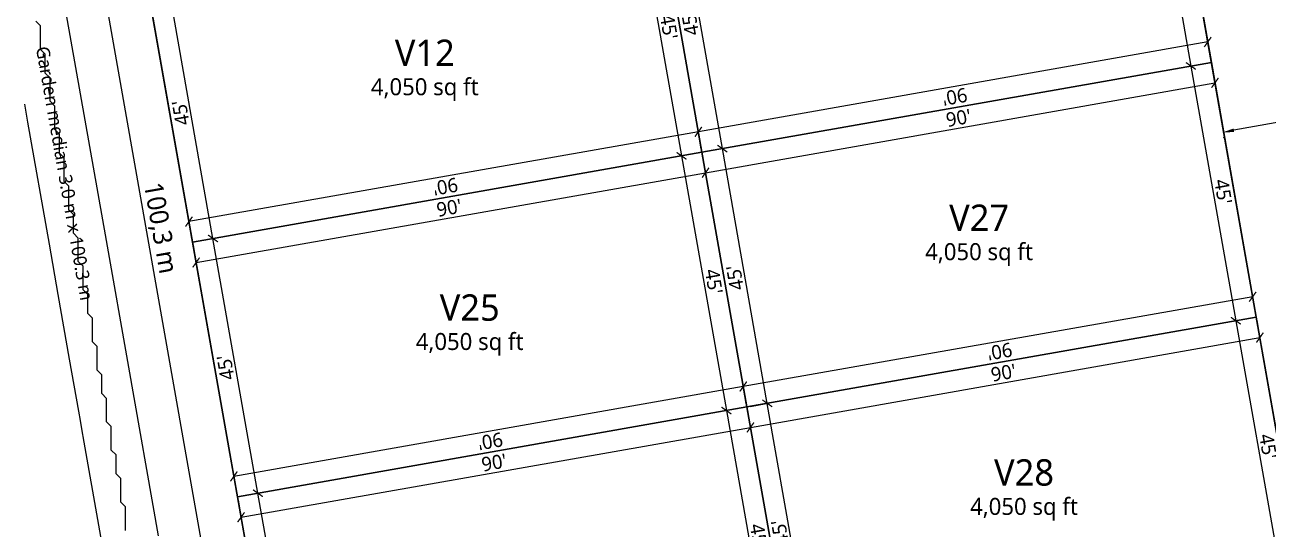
# Model space of a CAD drawing. Header units: metres. Extents: x 77 to 647, y -942 to -10.
# Drawn here: x 313.7 to 379.6, y -182.1 to -155.4 of the extents above; entities that cross this region are included whole.
import ezdxf
from ezdxf.enums import TextEntityAlignment as Align

# ---------------------------------------------------------------- set-up
doc = ezdxf.new("R2010")
doc.units = ezdxf.units.M
for name, color, linetype in [('DIM_MEDIANS', 94, 'Continuous'), ('DIM_PLOTS', 5, 'Continuous'), ('DIM_ROADS', 4, 'Continuous'), ('MEDIANS', 94, 'Continuous'), ('PLOT_TEXT', 7, 'Continuous'), ('PLOTS', 1, 'Continuous'), ('ROAD_CENTRELINE', 9, 'Continuous'), ('ROADS', 8, 'Continuous')]:
    doc.layers.add(name, color=color, linetype=linetype)
doc.styles.add('OpenSans', font='OpenSans-Regular.ttf')
doc.dimstyles.new('PLOT_FT', dxfattribs={"dimtxt": 0.75, "dimasz": 0.45, "dimexe": 0.225, "dimexo": 0.1875, "dimgap": 0.15, "dimtad": 1, "dimdec": 1, "dimlfac": 3.28084, "dimtxsty": 'OpenSans', "dimblk": 'ARCHTICK', "dimcen": 2.5, "dimazin": 3, "dimtfac": 1, "dimtmove": 0, "dimatfit": 3})
doc.dimstyles.new('ROAD_M', dxfattribs={"dimtxt": 1, "dimasz": 0.6, "dimexe": 0.3, "dimexo": 0.25, "dimgap": 0.2, "dimtad": 1, "dimdec": 1, "dimtxsty": 'OpenSans', "dimcen": 2.5, "dimazin": 3, "dimtfac": 1, "dimtmove": 0, "dimatfit": 3})

# ---------------------------------------------------------------- blocks, each defined once
blk = doc.blocks.new('_ARCHTICK')
at = {"color": 0, "linetype": 'BYBLOCK', "const_width": 0.15}
blk.add_lwpolyline([(-0.5, -0.5), (0.5, 0.5)], dxfattribs=at)
blk = doc.blocks.new('*D106')
at = {"color": 0}
for p, q in [((320.39, -153.355), (321.51, -153.158)), ((323.67, -166.705), (321.289, -153.197)), ((322.772, -166.863), (323.892, -166.666))]:
    blk.add_line(p, q, dxfattribs=at)
at = {"layer": 'Defpoints'}
for p in [(320.205, -153.388), (323.67, -166.705), (322.587, -166.896)]:
    blk.add_point(p, dxfattribs=at)
at = {"layer": 'DIM_PLOTS', "color": 0, "xscale": 0.44999999999999996, "yscale": 0.44999999999999996}
for p, rotation in [((321.289, -153.197), 100.00000000000007), ((323.67, -166.705), 280.00000000000006)]:
    blk.add_blockref('_ARCHTICK', p, dxfattribs=dict(at, rotation=rotation))
at = {"layer": 'DIM_PLOTS', "color": 0, "insert": (321.962, -160.042), "char_height": 0.75, "attachment_point": 5, "rotation": 100, "style": 'OpenSans'}
blk.add_mtext("45'", dxfattribs=at)
blk = doc.blocks.new('*D108')
at = {"color": 0}
for p, q in [((347.034, -148.657), (345.913, -148.855)), ((346.135, -148.816), (348.517, -162.324)), ((349.415, -162.165), (348.295, -162.363))]:
    blk.add_line(p, q, dxfattribs=at)
at = {"layer": 'Defpoints'}
for p in [(346.135, -148.816), (347.218, -148.625), (349.6, -162.133)]:
    blk.add_point(p, dxfattribs=at)
at = {"layer": 'DIM_PLOTS', "color": 0, "xscale": 0.44999999999999996, "yscale": 0.44999999999999996}
for p, rotation in [((346.135, -148.816), 100.00000000000007), ((348.517, -162.324), -79.99999999999993)]:
    blk.add_blockref('_ARCHTICK', p, dxfattribs=dict(at, rotation=rotation))
at = {"layer": 'DIM_PLOTS', "color": 0, "insert": (347.843, -155.479), "char_height": 0.75, "attachment_point": 5, "rotation": 280, "style": 'OpenSans'}
blk.add_mtext("45'", dxfattribs=at)
blk = doc.blocks.new('*D109')
at = {"color": 0}
for p, q in [((349.567, -161.948), (349.37, -160.828)), ((349.409, -161.049), (322.396, -165.812)), ((322.554, -166.711), (322.357, -165.591))]:
    blk.add_line(p, q, dxfattribs=at)
at = {"layer": 'Defpoints'}
for p in [(349.409, -161.049), (349.6, -162.133), (322.587, -166.896)]:
    blk.add_point(p, dxfattribs=at)
at = {"layer": 'DIM_PLOTS', "color": 0, "xscale": 0.44999999999999996, "yscale": 0.44999999999999996}
for p, rotation in [((349.409, -161.049), 10.000000000000028), ((322.396, -165.812), -169.99999999999997)]:
    blk.add_blockref('_ARCHTICK', p, dxfattribs=dict(at, rotation=rotation))
at = {"layer": 'DIM_PLOTS', "color": 0, "insert": (335.994, -163.948), "char_height": 0.75, "attachment_point": 5, "rotation": 190, "style": 'OpenSans'}
blk.add_mtext("90'", dxfattribs=at)
blk = doc.blocks.new('*D114')
at = {"color": 0}
for p, q in [((374.047, -143.894), (372.927, -144.092)), ((373.149, -144.053), (375.53, -157.56)), ((376.429, -157.402), (375.309, -157.599))]:
    blk.add_line(p, q, dxfattribs=at)
at = {"layer": 'Defpoints'}
for p in [(373.149, -144.053), (374.232, -143.862), (376.614, -157.369)]:
    blk.add_point(p, dxfattribs=at)
at = {"layer": 'DIM_PLOTS', "color": 0, "xscale": 0.44999999999999996, "yscale": 0.44999999999999996}
for p, rotation in [((373.149, -144.053), 100.00000000000007), ((375.53, -157.56), -79.99999999999993)]:
    blk.add_blockref('_ARCHTICK', p, dxfattribs=dict(at, rotation=rotation))
at = {"layer": 'DIM_PLOTS', "color": 0, "insert": (374.856, -150.715), "char_height": 0.75, "attachment_point": 5, "rotation": 280, "style": 'OpenSans'}
blk.add_mtext("45'", dxfattribs=at)
blk = doc.blocks.new('*D115')
at = {"color": 0}
for p, q in [((376.581, -157.185), (376.384, -156.064)), ((376.423, -156.286), (349.409, -161.049)), ((349.567, -161.948), (349.37, -160.828))]:
    blk.add_line(p, q, dxfattribs=at)
at = {"layer": 'Defpoints'}
for p in [(376.423, -156.286), (376.614, -157.369), (349.6, -162.133)]:
    blk.add_point(p, dxfattribs=at)
at = {"layer": 'DIM_PLOTS', "color": 0, "xscale": 0.44999999999999996, "yscale": 0.44999999999999996}
for p, rotation in [((376.423, -156.286), 9.999999999999915), ((349.409, -161.049), -170.00000000000009)]:
    blk.add_blockref('_ARCHTICK', p, dxfattribs=dict(at, rotation=rotation))
at = {"layer": 'DIM_PLOTS', "color": 0, "insert": (363.007, -159.185), "char_height": 0.75, "attachment_point": 5, "rotation": 190, "style": 'OpenSans'}
blk.add_mtext("90'", dxfattribs=at)
blk = doc.blocks.new('*D116')
at = {"color": 0}
for p, q in [((347.403, -148.592), (348.523, -148.395)), ((350.683, -161.942), (348.301, -148.434)), ((349.785, -162.1), (350.905, -161.902))]:
    blk.add_line(p, q, dxfattribs=at)
at = {"layer": 'Defpoints'}
for p in [(347.218, -148.625), (349.6, -162.133), (350.683, -161.942)]:
    blk.add_point(p, dxfattribs=at)
at = {"layer": 'DIM_PLOTS', "color": 0, "xscale": 0.44999999999999996, "yscale": 0.44999999999999996}
for p, rotation in [((348.301, -148.434), 100.00000000000007), ((350.683, -161.942), 280.00000000000006)]:
    blk.add_blockref('_ARCHTICK', p, dxfattribs=dict(at, rotation=rotation))
at = {"layer": 'DIM_PLOTS', "color": 0, "insert": (348.975, -155.279), "char_height": 0.75, "attachment_point": 5, "rotation": 100, "style": 'OpenSans'}
blk.add_mtext("45'", dxfattribs=at)
blk = doc.blocks.new('*D156')
at = {"color": 0}
for p, q in [((322.772, -166.863), (323.892, -166.666)), ((326.052, -180.212), (323.67, -166.705)), ((325.153, -180.371), (326.274, -180.173))]:
    blk.add_line(p, q, dxfattribs=at)
at = {"layer": 'Defpoints'}
for p in [(322.587, -166.896), (324.969, -180.403), (326.052, -180.212)]:
    blk.add_point(p, dxfattribs=at)
at = {"layer": 'DIM_PLOTS', "color": 0, "xscale": 0.44999999999999996, "yscale": 0.44999999999999996}
for p, rotation in [((323.67, -166.705), 100.00000000000007), ((326.052, -180.212), 280.00000000000006)]:
    blk.add_blockref('_ARCHTICK', p, dxfattribs=dict(at, rotation=rotation))
at = {"layer": 'DIM_PLOTS', "color": 0, "insert": (324.344, -173.55), "char_height": 0.75, "attachment_point": 5, "rotation": 100, "style": 'OpenSans'}
blk.add_mtext("45'", dxfattribs=at)
blk = doc.blocks.new('*D157')
at = {"color": 0}
for p, q in [((349.633, -162.317), (349.83, -163.437)), ((322.778, -167.979), (349.791, -163.216)), ((322.62, -167.08), (322.817, -168.201))]:
    blk.add_line(p, q, dxfattribs=at)
at = {"layer": 'Defpoints'}
for p in [(349.6, -162.133), (322.587, -166.896), (322.778, -167.979)]:
    blk.add_point(p, dxfattribs=at)
at = {"layer": 'DIM_PLOTS', "color": 0, "xscale": 0.44999999999999996, "yscale": 0.44999999999999996}
for p, rotation in [((349.791, -163.216), 10.000000000000012), ((322.778, -167.979), 190)]:
    blk.add_blockref('_ARCHTICK', p, dxfattribs=dict(at, rotation=rotation))
at = {"layer": 'DIM_PLOTS', "color": 0, "insert": (336.193, -165.08), "char_height": 0.75, "attachment_point": 5, "rotation": 10, "style": 'OpenSans'}
blk.add_mtext("90'", dxfattribs=at)
blk = doc.blocks.new('*D158')
at = {"color": 0}
for p, q in [((349.415, -162.165), (348.295, -162.363)), ((348.517, -162.324), (350.898, -175.831)), ((351.797, -175.673), (350.677, -175.87))]:
    blk.add_line(p, q, dxfattribs=at)
at = {"layer": 'Defpoints'}
for p in [(349.6, -162.133), (348.517, -162.324), (351.982, -175.64)]:
    blk.add_point(p, dxfattribs=at)
at = {"layer": 'DIM_PLOTS', "color": 0, "xscale": 0.44999999999999996, "yscale": 0.44999999999999996}
for p, rotation in [((348.517, -162.324), 100.00000000000007), ((350.898, -175.831), -79.99999999999993)]:
    blk.add_blockref('_ARCHTICK', p, dxfattribs=dict(at, rotation=rotation))
at = {"layer": 'DIM_PLOTS', "color": 0, "insert": (350.225, -168.986), "char_height": 0.75, "attachment_point": 5, "rotation": 280, "style": 'OpenSans'}
blk.add_mtext("45'", dxfattribs=at)
blk = doc.blocks.new('*D159')
at = {"color": 0}
for p, q in [((351.791, -174.557), (324.778, -179.32)), ((351.949, -175.456), (351.752, -174.335)), ((324.936, -180.219), (324.739, -179.098))]:
    blk.add_line(p, q, dxfattribs=at)
at = {"layer": 'Defpoints'}
for p in [(351.791, -174.557), (351.982, -175.64), (324.969, -180.403)]:
    blk.add_point(p, dxfattribs=at)
at = {"layer": 'DIM_PLOTS', "color": 0, "xscale": 0.44999999999999996, "yscale": 0.44999999999999996}
for p, rotation in [((351.791, -174.557), 10.000000000000028), ((324.778, -179.32), -169.99999999999997)]:
    blk.add_blockref('_ARCHTICK', p, dxfattribs=dict(at, rotation=rotation))
at = {"layer": 'DIM_PLOTS', "color": 0, "insert": (338.375, -177.455), "char_height": 0.75, "attachment_point": 5, "rotation": 190, "style": 'OpenSans'}
blk.add_mtext("90'", dxfattribs=at)
blk = doc.blocks.new('*D160')
at = {"color": 0}
for p, q in [((325.153, -180.371), (326.274, -180.173)), ((328.434, -193.72), (326.052, -180.212)), ((327.535, -193.878), (328.655, -193.681))]:
    blk.add_line(p, q, dxfattribs=at)
at = {"layer": 'Defpoints'}
for p in [(324.969, -180.403), (328.434, -193.72), (327.351, -193.911)]:
    blk.add_point(p, dxfattribs=at)
at = {"layer": 'DIM_PLOTS', "color": 0, "xscale": 0.44999999999999996, "yscale": 0.44999999999999996}
for p, rotation in [((326.052, -180.212), 99.9999999999998), ((328.434, -193.72), 279.9999999999998)]:
    blk.add_blockref('_ARCHTICK', p, dxfattribs=dict(at, rotation=rotation))
at = {"layer": 'DIM_PLOTS', "color": 0, "insert": (326.726, -187.057), "char_height": 0.75, "attachment_point": 5, "rotation": 100, "style": 'OpenSans'}
blk.add_mtext("45'", dxfattribs=at)
blk = doc.blocks.new('*D161')
at = {"color": 0}
for p, q in [((352.014, -175.825), (352.212, -176.945)), ((325.16, -181.487), (352.173, -176.723)), ((325.001, -180.588), (325.199, -181.708))]:
    blk.add_line(p, q, dxfattribs=at)
at = {"layer": 'Defpoints'}
for p in [(351.982, -175.64), (324.969, -180.403), (325.16, -181.487)]:
    blk.add_point(p, dxfattribs=at)
at = {"layer": 'DIM_PLOTS', "color": 0, "xscale": 0.44999999999999996, "yscale": 0.44999999999999996}
for p, rotation in [((352.173, -176.723), 10.000000000000012), ((325.16, -181.487), 190)]:
    blk.add_blockref('_ARCHTICK', p, dxfattribs=dict(at, rotation=rotation))
at = {"layer": 'DIM_PLOTS', "color": 0, "insert": (338.575, -178.588), "char_height": 0.75, "attachment_point": 5, "rotation": 10, "style": 'OpenSans'}
blk.add_mtext("90'", dxfattribs=at)
blk = doc.blocks.new('*D162')
at = {"color": 0}
for p, q in [((351.797, -175.673), (350.677, -175.87)), ((350.898, -175.831), (353.28, -189.339)), ((354.179, -189.18), (353.059, -189.378))]:
    blk.add_line(p, q, dxfattribs=at)
at = {"layer": 'Defpoints'}
for p in [(350.898, -175.831), (351.982, -175.64), (354.363, -189.148)]:
    blk.add_point(p, dxfattribs=at)
at = {"layer": 'DIM_PLOTS', "color": 0, "xscale": 0.44999999999999996, "yscale": 0.44999999999999996}
for p, rotation in [((350.898, -175.831), 100.00000000000003), ((353.28, -189.339), -79.99999999999997)]:
    blk.add_blockref('_ARCHTICK', p, dxfattribs=dict(at, rotation=rotation))
at = {"layer": 'DIM_PLOTS', "color": 0, "insert": (352.606, -182.494), "char_height": 0.75, "attachment_point": 5, "rotation": 280, "style": 'OpenSans'}
blk.add_mtext("45'", dxfattribs=at)
blk = doc.blocks.new('*D164')
at = {"color": 0}
for p, q in [((376.429, -157.402), (375.309, -157.599)), ((375.53, -157.56), (377.912, -171.068)), ((378.811, -170.909), (377.69, -171.107))]:
    blk.add_line(p, q, dxfattribs=at)
at = {"layer": 'Defpoints'}
for p in [(375.53, -157.56), (376.614, -157.369), (378.995, -170.877)]:
    blk.add_point(p, dxfattribs=at)
at = {"layer": 'DIM_PLOTS', "color": 0, "xscale": 0.44999999999999996, "yscale": 0.44999999999999996}
for p, rotation in [((375.53, -157.56), 100.00000000000007), ((377.912, -171.068), -79.99999999999993)]:
    blk.add_blockref('_ARCHTICK', p, dxfattribs=dict(at, rotation=rotation))
at = {"layer": 'DIM_PLOTS', "color": 0, "insert": (377.238, -164.223), "char_height": 0.75, "attachment_point": 5, "rotation": 280, "style": 'OpenSans'}
blk.add_mtext("45'", dxfattribs=at)
blk = doc.blocks.new('*D165')
at = {"color": 0}
for p, q in [((378.804, -169.794), (351.791, -174.557)), ((378.963, -170.692), (378.765, -169.572)), ((351.949, -175.456), (351.752, -174.335))]:
    blk.add_line(p, q, dxfattribs=at)
at = {"layer": 'Defpoints'}
for p in [(378.804, -169.794), (378.995, -170.877), (351.982, -175.64)]:
    blk.add_point(p, dxfattribs=at)
at = {"layer": 'DIM_PLOTS', "color": 0, "xscale": 0.44999999999999996, "yscale": 0.44999999999999996}
for p, rotation in [((378.804, -169.794), 9.999999999999915), ((351.791, -174.557), -170.00000000000009)]:
    blk.add_blockref('_ARCHTICK', p, dxfattribs=dict(at, rotation=rotation))
at = {"layer": 'DIM_PLOTS', "color": 0, "insert": (365.389, -172.692), "char_height": 0.75, "attachment_point": 5, "rotation": 190, "style": 'OpenSans'}
blk.add_mtext("90'", dxfattribs=at)
blk = doc.blocks.new('*D166')
at = {"color": 0}
for p, q in [((349.785, -162.1), (350.905, -161.902)), ((353.065, -175.449), (350.683, -161.942)), ((352.166, -175.608), (353.287, -175.41))]:
    blk.add_line(p, q, dxfattribs=at)
at = {"layer": 'Defpoints'}
for p in [(349.6, -162.133), (351.982, -175.64), (353.065, -175.449)]:
    blk.add_point(p, dxfattribs=at)
at = {"layer": 'DIM_PLOTS', "color": 0, "xscale": 0.44999999999999996, "yscale": 0.44999999999999996}
for p, rotation in [((350.683, -161.942), 100.00000000000007), ((353.065, -175.449), 280.00000000000006)]:
    blk.add_blockref('_ARCHTICK', p, dxfattribs=dict(at, rotation=rotation))
at = {"layer": 'DIM_PLOTS', "color": 0, "insert": (351.357, -168.787), "char_height": 0.75, "attachment_point": 5, "rotation": 100, "style": 'OpenSans'}
blk.add_mtext("45'", dxfattribs=at)
blk = doc.blocks.new('*D167')
at = {"color": 0}
for p, q in [((376.646, -157.554), (376.844, -158.674)), ((349.791, -163.216), (376.805, -158.453)), ((349.633, -162.317), (349.83, -163.437))]:
    blk.add_line(p, q, dxfattribs=at)
at = {"layer": 'Defpoints'}
for p in [(376.614, -157.369), (349.6, -162.133), (349.791, -163.216)]:
    blk.add_point(p, dxfattribs=at)
at = {"layer": 'DIM_PLOTS', "color": 0, "xscale": 0.44999999999999996, "yscale": 0.44999999999999996}
for p, rotation in [((376.805, -158.453), 9.999999999999915), ((349.791, -163.216), 189.99999999999991)]:
    blk.add_blockref('_ARCHTICK', p, dxfattribs=dict(at, rotation=rotation))
at = {"layer": 'DIM_PLOTS', "color": 0, "insert": (363.207, -160.317), "char_height": 0.75, "attachment_point": 5, "rotation": 10, "style": 'OpenSans'}
blk.add_mtext("90'", dxfattribs=at)
blk = doc.blocks.new('*D168')
at = {"color": 0}
for p, q in [((378.811, -170.909), (377.69, -171.107)), ((377.912, -171.068), (380.294, -184.576)), ((381.192, -184.417), (380.072, -184.615))]:
    blk.add_line(p, q, dxfattribs=at)
at = {"layer": 'Defpoints'}
for p in [(377.912, -171.068), (378.995, -170.877), (381.377, -184.385)]:
    blk.add_point(p, dxfattribs=at)
at = {"layer": 'DIM_PLOTS', "color": 0, "xscale": 0.44999999999999996, "yscale": 0.44999999999999996}
for p, rotation in [((377.912, -171.068), 99.99999999999983), ((380.294, -184.576), -80.00000000000017)]:
    blk.add_blockref('_ARCHTICK', p, dxfattribs=dict(at, rotation=rotation))
at = {"layer": 'DIM_PLOTS', "color": 0, "insert": (379.62, -177.731), "char_height": 0.75, "attachment_point": 5, "rotation": 280, "style": 'OpenSans'}
blk.add_mtext("45'", dxfattribs=at)
blk = doc.blocks.new('*D170')
at = {"color": 0}
for p, q in [((352.166, -175.608), (353.287, -175.41)), ((355.447, -188.957), (353.065, -175.449)), ((354.548, -189.115), (355.668, -188.918))]:
    blk.add_line(p, q, dxfattribs=at)
at = {"layer": 'Defpoints'}
for p in [(351.982, -175.64), (354.363, -189.148), (355.447, -188.957)]:
    blk.add_point(p, dxfattribs=at)
at = {"layer": 'DIM_PLOTS', "color": 0, "xscale": 0.44999999999999996, "yscale": 0.44999999999999996}
for p, rotation in [((353.065, -175.449), 100.00000000000003), ((355.447, -188.957), 280)]:
    blk.add_blockref('_ARCHTICK', p, dxfattribs=dict(at, rotation=rotation))
at = {"layer": 'DIM_PLOTS', "color": 0, "insert": (353.739, -182.294), "char_height": 0.75, "attachment_point": 5, "rotation": 100, "style": 'OpenSans'}
blk.add_mtext("45'", dxfattribs=at)
blk = doc.blocks.new('*D171')
at = {"color": 0}
for p, q in [((379.028, -171.062), (379.225, -172.182)), ((352.173, -176.723), (379.186, -171.96)), ((352.014, -175.825), (352.212, -176.945))]:
    blk.add_line(p, q, dxfattribs=at)
at = {"layer": 'Defpoints'}
for p in [(378.995, -170.877), (351.982, -175.64), (352.173, -176.723)]:
    blk.add_point(p, dxfattribs=at)
at = {"layer": 'DIM_PLOTS', "color": 0, "xscale": 0.44999999999999996, "yscale": 0.44999999999999996}
for p, rotation in [((379.186, -171.96), 9.999999999999915), ((352.173, -176.723), 189.99999999999991)]:
    blk.add_blockref('_ARCHTICK', p, dxfattribs=dict(at, rotation=rotation))
at = {"layer": 'DIM_PLOTS', "color": 0, "insert": (365.588, -173.825), "char_height": 0.75, "attachment_point": 5, "rotation": 10, "style": 'OpenSans'}
blk.add_mtext("90'", dxfattribs=at)
blk = doc.blocks.new('_CLOSEDFILLED')
at = {"color": 0, "linetype": 'BYBLOCK'}
blk.add_solid([(-1, 0.16), (0, 0), (-1, -0.16)], dxfattribs=at)
blk = doc.blocks.new('*D236')
at = {"color": 0}
for p, q in [((388.538, -159.057), (377.806, -160.97)), ((389.173, -159.198), (389.182, -159.247)), ((377.259, -161.321), (377.268, -161.37))]:
    blk.add_line(p, q, dxfattribs=at)
at = {"layer": 'Defpoints'}
for p in [(389.129, -158.952), (389.129, -158.952), (377.216, -161.075)]:
    blk.add_point(p, dxfattribs=at)
at = {"layer": 'DIM_ROADS', "color": 0, "xscale": 0.6, "yscale": 0.6}
for p, rotation in [((389.129, -158.952), 10.103970061134675), ((377.216, -161.075), -169.89602993886533)]:
    blk.add_blockref('_CLOSEDFILLED', p, dxfattribs=dict(at, rotation=rotation))
at = {"layer": 'DIM_ROADS', "color": 0, "insert": (383.295, -160.703), "char_height": 1, "attachment_point": 5, "rotation": 190.10397, "style": 'OpenSans'}
blk.add_mtext('12,1 m', dxfattribs=at)
blk = doc.blocks.new('*D240')
at = {"color": 0}
for p, q in [((375.969, -109.043), (378.185, -108.652)), ((377.994, -109.295), (388.38, -168.215)), ((386.564, -169.144), (388.78, -168.754))]:
    blk.add_line(p, q, dxfattribs=at)
at = {"layer": 'Defpoints'}
for p in [(377.89, -108.704), (375.723, -109.086), (386.317, -169.188)]:
    blk.add_point(p, dxfattribs=at)
at = {"layer": 'DIM_MEDIANS', "color": 0, "xscale": 0.6, "yscale": 0.6}
for p, rotation in [((377.89, -108.704), 99.99724191199059), ((388.484, -168.806), -80.00275808800941)]:
    blk.add_blockref('_CLOSEDFILLED', p, dxfattribs=dict(at, rotation=rotation))
at = {"layer": 'DIM_MEDIANS', "color": 0, "insert": (383.876, -138.634), "char_height": 1, "attachment_point": 5, "rotation": 279.99724, "style": 'OpenSans'}
blk.add_mtext('61 m', dxfattribs=at)
blk = doc.blocks.new('*D241')
at = {"color": 0}
for p, q in [((309.514, -117.256), (311.73, -116.865)), ((311.539, -117.508), (328.743, -215.058)), ((326.927, -215.988), (329.143, -215.597))]:
    blk.add_line(p, q, dxfattribs=at)
at = {"layer": 'Defpoints'}
for p in [(309.268, -117.299), (311.434, -116.917), (326.681, -216.031)]:
    blk.add_point(p, dxfattribs=at)
at = {"layer": 'DIM_MEDIANS', "color": 0, "xscale": 0.6, "yscale": 0.6}
for p, rotation in [((311.434, -116.917), 100.0021062878762), ((328.847, -215.649), -79.9978937121238)]:
    blk.add_blockref('_CLOSEDFILLED', p, dxfattribs=dict(at, rotation=rotation))
at = {"layer": 'DIM_MEDIANS', "color": 0, "insert": (320.83, -166.161), "char_height": 1, "attachment_point": 5, "rotation": 280.00211, "style": 'OpenSans'}
blk.add_mtext('100,3 m', dxfattribs=at)

msp = doc.modelspace()

# ---------------------------------------------------------------- linework, layer by layer
at = {"layer": 'MEDIANS'}
for points in [[(312.037, -133), (314.906, -149.271), (315.148, -150.647), (317.121, -161.832), (318, -166.819), (319.182, -173.523), (320.76, -182.47)], [(318.451, -186.608), (316.847, -177.51), (316.847, -177.51), (316.722, -176.802), (316.643, -176.354), (316.555, -175.859), (316.555, -175.859), (316.069, -173.1), (315.465, -169.676), (314.993, -167.001), (313.853, -160.536), (313.853, -160.536), (313.687, -159.592)]]:
    msp.add_lwpolyline(points, dxfattribs=at)
at = {"layer": 'PLOTS'}
for points in [[(347.218, -148.625), (374.232, -143.862), (376.614, -157.369), (349.6, -162.133), (347.218, -148.625)], [(320.205, -153.388), (347.218, -148.625), (349.6, -162.133), (322.587, -166.896), (320.205, -153.388)], [(349.6, -162.133), (376.614, -157.369), (378.995, -170.877), (351.982, -175.64), (349.6, -162.133)], [(322.587, -166.896), (349.6, -162.133), (351.982, -175.64), (324.969, -180.403), (322.587, -166.896)], [(351.982, -175.64), (378.995, -170.877), (381.377, -184.385), (354.363, -189.148), (351.982, -175.64)], [(324.969, -180.403), (351.982, -175.64), (354.363, -189.148), (327.351, -193.911), (324.969, -180.403)]]:
    msp.add_lwpolyline(points, close=True, dxfattribs=at)
at = {"layer": 'ROAD_CENTRELINE'}
msp.add_lwpolyline([(319.03, -182.182), (319.03, -181.932), (319.03, -181.682), (319.03, -181.432), (319.03, -181.182), (319.03, -180.932), (318.78, -180.682), (318.78, -180.432), (318.78, -180.182), (318.78, -179.932), (318.78, -179.682), (318.78, -179.432), (318.53, -179.182), (318.53, -178.932), (318.53, -178.682), (318.53, -178.432), (318.53, -178.182), (318.28, -177.932), (318.28, -177.682), (318.28, -177.432), (318.28, -177.182), (318.28, -176.932), (318.28, -176.682), (318.03, -176.432), (318.03, -176.182), (318.03, -175.932), (318.03, -175.682), (318.03, -175.432), (318.03, -175.182), (317.78, -174.932), (317.78, -174.682), (317.78, -174.432), (317.78, -174.182), (317.78, -173.932), (317.53, -173.682), (317.53, -173.432), (317.53, -173.182), (317.53, -172.932), (317.53, -172.682), (317.53, -172.432), (317.28, -172.182), (317.28, -171.932), (317.28, -171.682), (317.28, -171.432), (317.28, -171.182), (317.28, -170.932), (317.03, -170.682), (317.03, -170.432), (317.03, -170.182), (317.03, -169.932), (317.03, -169.682), (316.78, -169.432), (316.78, -169.182), (316.78, -168.932), (316.78, -168.682), (316.78, -168.432), (316.78, -168.182), (316.53, -167.932), (316.53, -167.682), (316.53, -167.432), (316.53, -167.182), (316.53, -166.932), (316.53, -166.682), (316.28, -166.432), (316.28, -166.182), (316.28, -165.932), (316.28, -165.682), (316.28, -165.432), (316.03, -165.182), (316.03, -164.932), (316.03, -164.682), (316.03, -164.432), (316.03, -164.182), (316.03, -163.932), (315.78, -163.682), (315.78, -163.432), (315.78, -163.182), (315.78, -162.932), (315.78, -162.682), (315.78, -162.432), (315.53, -162.182), (315.53, -161.932), (315.53, -161.682), (315.53, -161.432), (315.53, -161.182), (315.28, -160.932), (315.28, -160.682), (315.28, -160.432), (315.28, -160.182), (315.28, -159.932), (315.28, -159.682), (315.03, -159.432), (315.03, -159.182), (315.03, -158.932), (315.03, -158.682), (315.03, -158.432), (315.03, -158.182), (314.78, -157.932), (314.78, -157.682), (314.78, -157.432), (314.78, -157.182), (314.78, -156.932), (314.53, -156.682), (314.53, -156.432), (314.53, -156.182), (314.53, -155.932), (314.53, -155.682), (314.53, -155.432), (314.28, -155.182)], dxfattribs=at)
at = {"layer": 'ROADS'}
for points in [[(384.99, -204.89), (368.36, -110.55)], [(313.84, -117.31), (328.41, -199.93)]]:
    msp.add_lwpolyline(points, dxfattribs=at)

# ---------------------------------------------------------------- texts
at = {"layer": 'DIM_MEDIANS', "style": 'OpenSans'}
msp.add_text('Garden median 3.0 m x 100.3 m', height=0.7, rotation=-79.99789, dxfattribs=at).set_placement((315.809, -163.253), align=Align.MIDDLE_CENTER)
at = {"layer": 'PLOT_TEXT', "style": 'OpenSans'}
for s, height, p in [('V12', 1.4, (334.903, -156.86)), ('4,050 sq ft', 0.9, (334.903, -158.66)), ('V27', 1.4, (364.298, -165.605)), ('4,050 sq ft', 0.9, (364.298, -167.405)), ('V25', 1.4, (337.284, -170.368)), ('4,050 sq ft', 0.9, (337.284, -172.168)), ('V28', 1.4, (366.679, -179.112)), ('4,050 sq ft', 0.9, (366.679, -180.912))]:
    msp.add_text(s, height=height, dxfattribs=at).set_placement(p, align=Align.MIDDLE_CENTER)

# ---------------------------------------------------------------- dimensions: what is measured, and where the dimension line sits
at = {"layer": 'DIM_MEDIANS'}
for base, p1, p2, angle, picture, middle in [((377.89, -108.704), (375.723, -109.086), (386.317, -169.188), 279.99724, '*D240', (383.876, -138.634)), ((311.434, -116.917), (309.268, -117.299), (326.681, -216.031), 280.00211, '*D241', (320.83, -166.161))]:
    dim = msp.add_linear_dim(base=base, p1=p1, p2=p2, angle=angle, dimstyle='ROAD_M', dxfattribs=at)
    dim.commit()
    dim.dimension.update_dxf_attribs({"geometry": picture, "text_midpoint": middle})
at = {"layer": 'DIM_PLOTS'}
for base, p1, p2, angle, picture, middle in [((373.149, -144.053), (374.232, -143.862), (376.614, -157.369), 280, '*D114', (374.856, -150.715)), ((350.683, -161.942), (349.6, -162.133), (347.218, -148.625), 100, '*D116', (348.975, -155.279)), ((346.135, -148.816), (347.218, -148.625), (349.6, -162.133), 280, '*D108', (347.843, -155.479)), ((323.67, -166.705), (322.587, -166.896), (320.205, -153.388), 100, '*D106', (321.962, -160.042)), ((376.423, -156.286), (376.614, -157.369), (349.6, -162.133), 190, '*D115', (363.007, -159.185)), ((349.791, -163.216), (349.6, -162.133), (376.614, -157.369), 10, '*D167', (363.207, -160.317)), ((375.53, -157.56), (376.614, -157.369), (378.995, -170.877), 280, '*D164', (377.238, -164.223)), ((349.409, -161.049), (349.6, -162.133), (322.587, -166.896), 190, '*D109', (335.994, -163.948)), ((322.778, -167.979), (322.587, -166.896), (349.6, -162.133), 10, '*D157', (336.193, -165.08)), ((348.517, -162.324), (349.6, -162.133), (351.982, -175.64), 280, '*D158', (350.225, -168.986)), ((353.065, -175.449), (351.982, -175.64), (349.6, -162.133), 100, '*D166', (351.357, -168.787)), ((326.052, -180.212), (324.969, -180.403), (322.587, -166.896), 100, '*D156', (324.344, -173.55)), ((378.804, -169.794), (378.995, -170.877), (351.982, -175.64), 190, '*D165', (365.389, -172.692)), ((352.173, -176.723), (351.982, -175.64), (378.995, -170.877), 10, '*D171', (365.588, -173.825)), ((377.912, -171.068), (378.995, -170.877), (381.377, -184.385), 280, '*D168', (379.62, -177.731)), ((351.791, -174.557), (351.982, -175.64), (324.969, -180.403), 190, '*D159', (338.375, -177.455)), ((355.447, -188.957), (354.363, -189.148), (351.982, -175.64), 100, '*D170', (353.739, -182.294)), ((325.16, -181.487), (324.969, -180.403), (351.982, -175.64), 10, '*D161', (338.575, -178.588)), ((350.898, -175.831), (351.982, -175.64), (354.363, -189.148), 280, '*D162', (352.606, -182.494)), ((328.434, -193.72), (327.351, -193.911), (324.969, -180.403), 100, '*D160', (326.726, -187.057))]:
    dim = msp.add_linear_dim(base=base, p1=p1, p2=p2, angle=angle, dimstyle='PLOT_FT', dxfattribs=at)
    dim.commit()
    dim.dimension.update_dxf_attribs({"geometry": picture, "text_midpoint": middle})
at = {"layer": 'DIM_ROADS'}
dim = msp.add_linear_dim(base=(389.129, -158.952), p1=(389.129, -158.952), p2=(377.216, -161.075), angle=190.10397, dimstyle='ROAD_M', dxfattribs=at)
dim.commit()
dim.dimension.update_dxf_attribs({"geometry": '*D236', "text_midpoint": (383.295, -160.703)})

doc.saveas('drawing.dxf')
